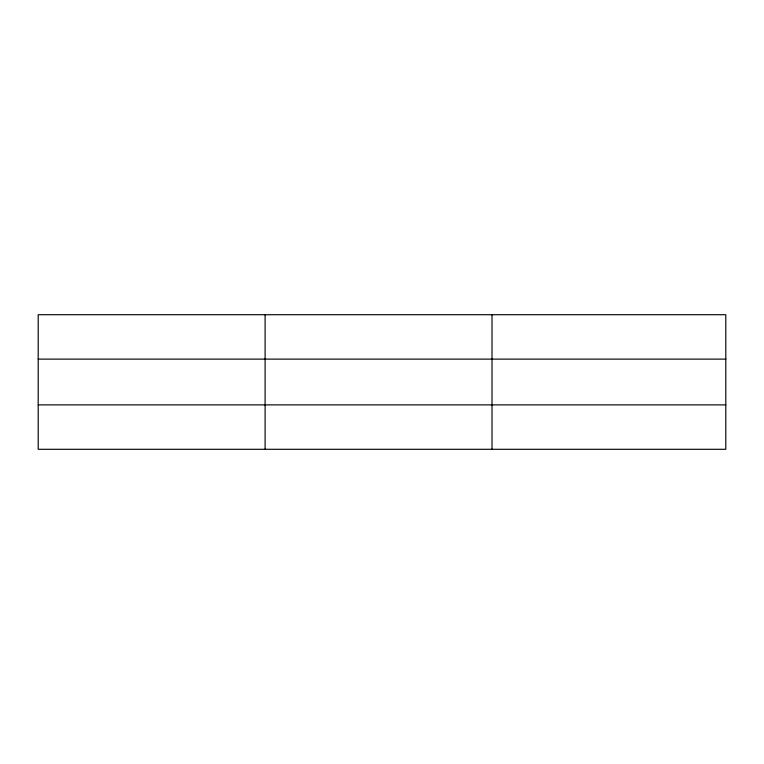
<?xml version="1.0" encoding="UTF-8"?>
<svg xmlns="http://www.w3.org/2000/svg" width="764" height="764" viewBox="0 0 764 764"><rect width="100%" height="100%" fill="white"/><g stroke="black" fill="none" stroke-linecap="round" stroke-linejoin="round"><path stroke-width="1.15" d="M265.108 314.711L265.108 449.289M492.016 314.711L492.016 449.289M725.8 404.882L725.8 449.289L38.2 449.289L38.2 314.711L725.8 314.711L725.8 404.882L38.2 404.882M38.2 359.118L725.8 359.118"/></g></svg>
